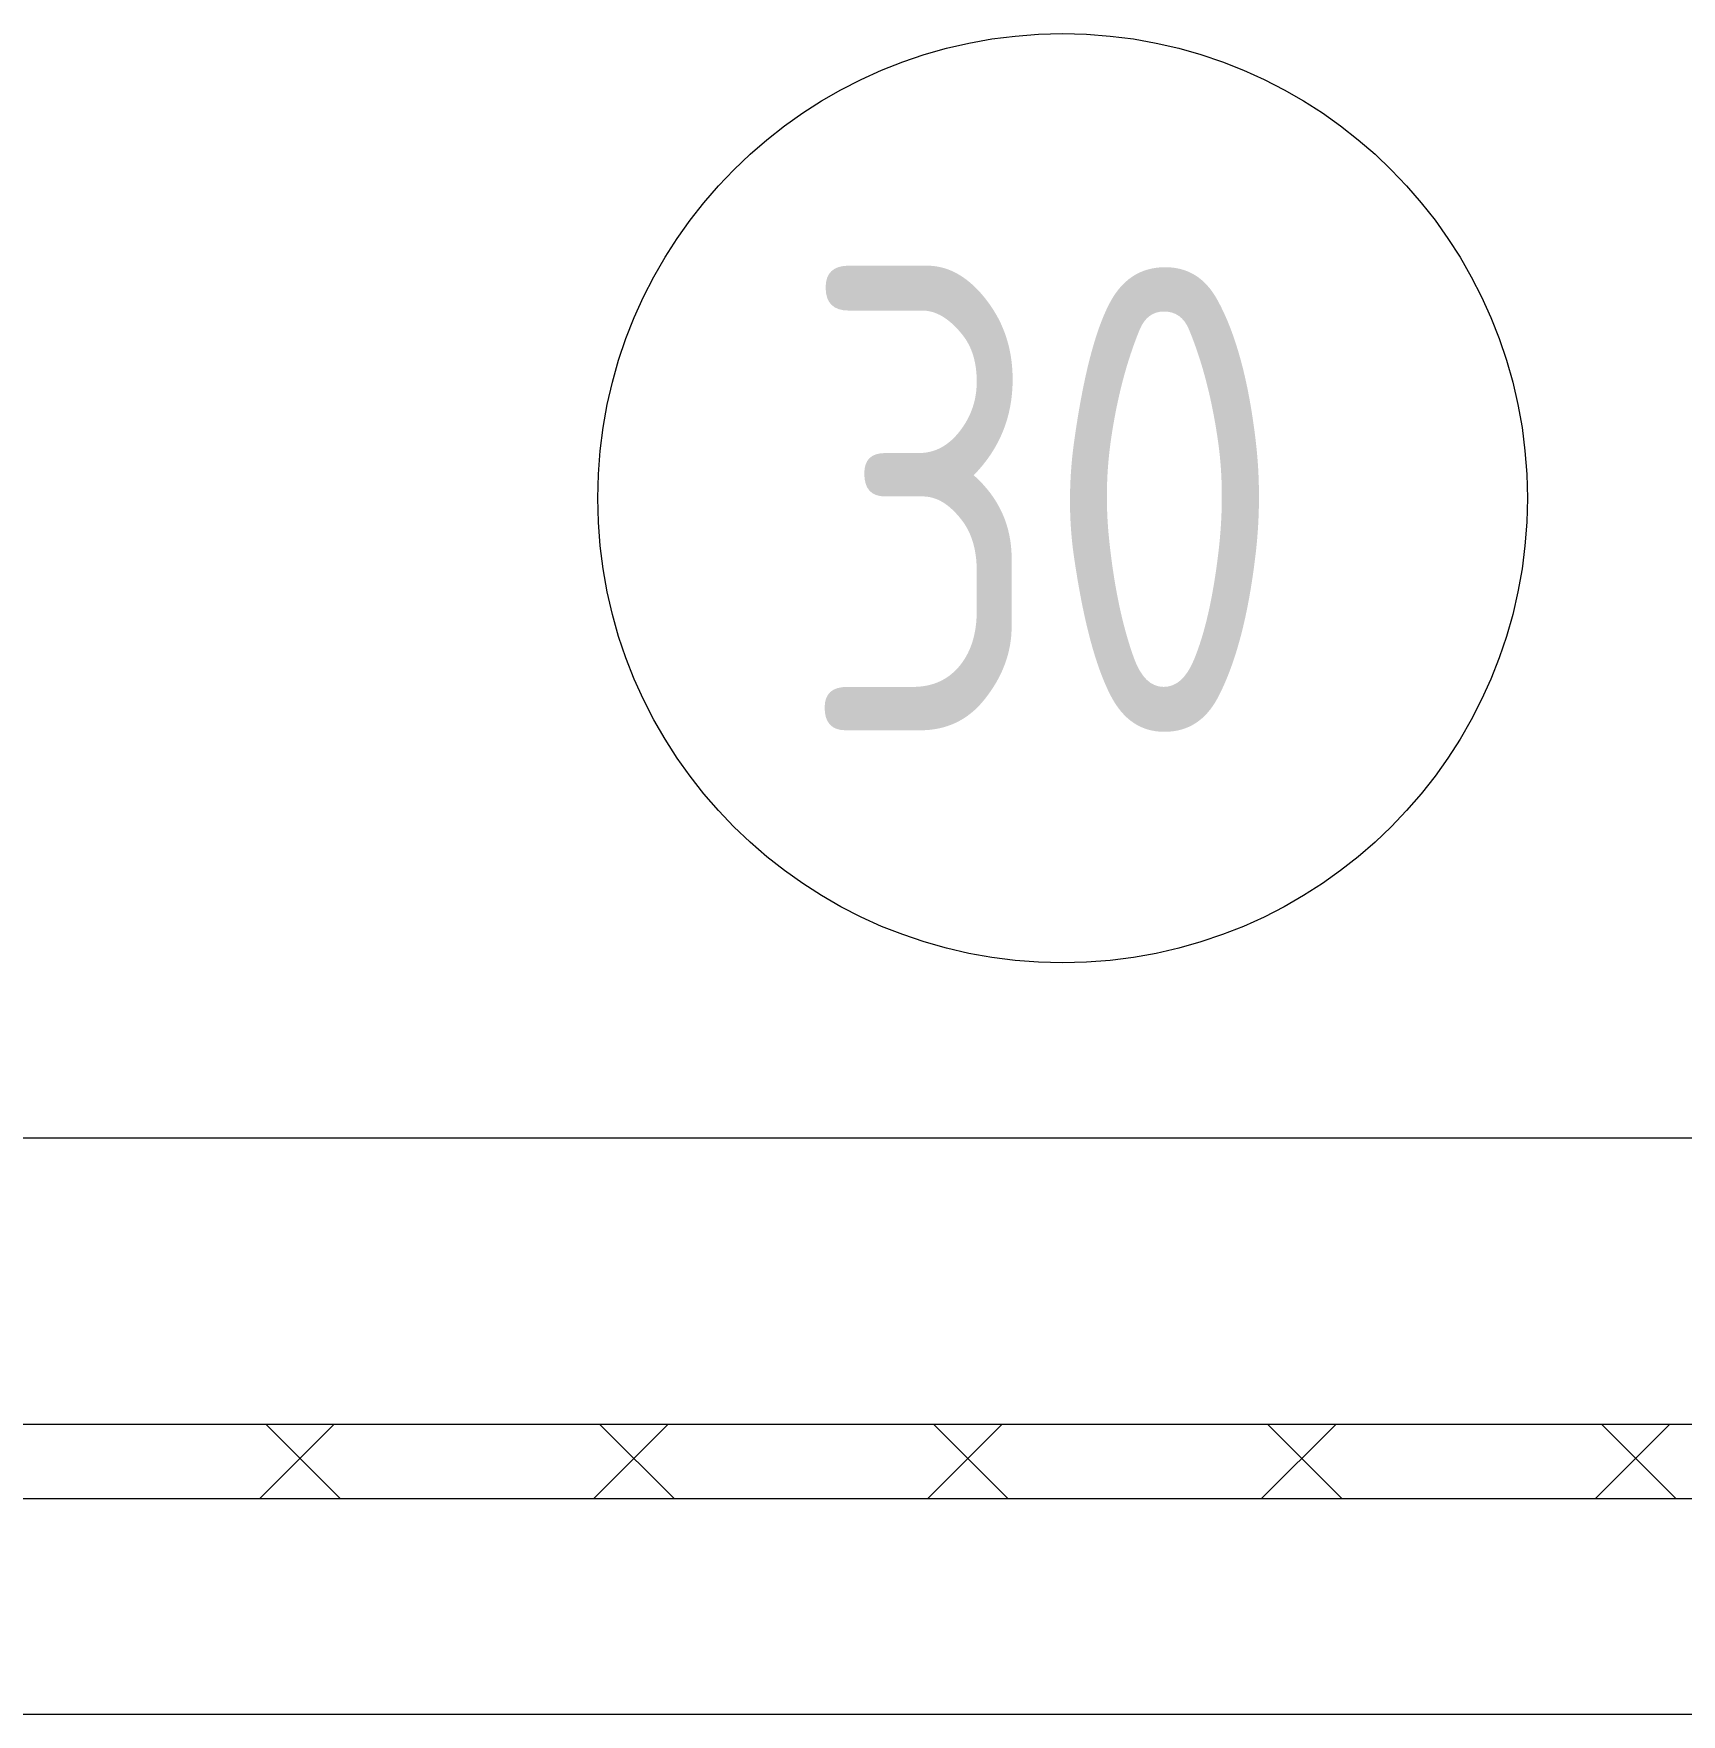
# Model space of a CAD drawing. Extents: x -965262 to 1142518, y -357520 to 71675.
# Drawn here: x -838766 to -837880, y -234662 to -233758 of the extents above; entities that cross this region are included whole.
import ezdxf

# ---------------------------------------------------------------- set-up
doc = ezdxf.new("R2010")
doc.units = 0
doc.header["$LTSCALE"] = 10
doc.linetypes.add('DOTE', pattern=[2.42, 2, -0.2, 0.02, -0.2])
doc.layers.get('0').update_dxf_attribs({"linetype": 'CONTINUOUS', "lineweight": 30})
doc.layers.add('DOTE', color=7, linetype='DOTE', lineweight=9)
doc.styles.get("Standard").update_dxf_attribs({"font": 'isocpeur.ttf', "height": 300})

msp = doc.modelspace()

# ---------------------------------------------------------------- hatches: boundary and pattern name
at = {"lineweight": 15}
h = msp.add_hatch(dxfattribs=at)
h.set_pattern_fill('ANSI37', color=256, scale=40, angle=90)
h.set_pattern_definition([(135, (-1770234.76, -388625.75), (-89.802561, -89.802561), []), (225, (-1770234.76, -388625.75), (89.802561, -89.802561), [])])
h.paths.add_polyline_path([(-836791.06, -234506.23), (-839423.79, -234506.23), (-839423.79, -234546.23), (-836791.06, -234546.23)])

# ---------------------------------------------------------------- linework, layer by layer
for p, q in [((-836791.06, -234506.23), (-839423.79, -234506.23)), ((-836791.06, -234546.23), (-839423.79, -234546.23)), ((-836807.42, -234662.12), (-839407.42, -234662.12))]:
    msp.add_line(p, q, dxfattribs=at)
msp.add_circle((-838212.76, -234007.75, -6519.57), 250, dxfattribs=at)
at = {"layer": 'DOTE', "ltscale": 100}
msp.add_line((-799006.18, -234352.12, -3259.78), (-857462.66, -234352.12, -3259.78), dxfattribs=at)

# ---------------------------------------------------------------- texts
at = {"color": 4, "lineweight": 15, "width": 0.75}
msp.add_text('30', height=250, dxfattribs=at).set_placement((-838354.13, -234133.44, -6519.57))

doc.saveas('drawing.dxf')
